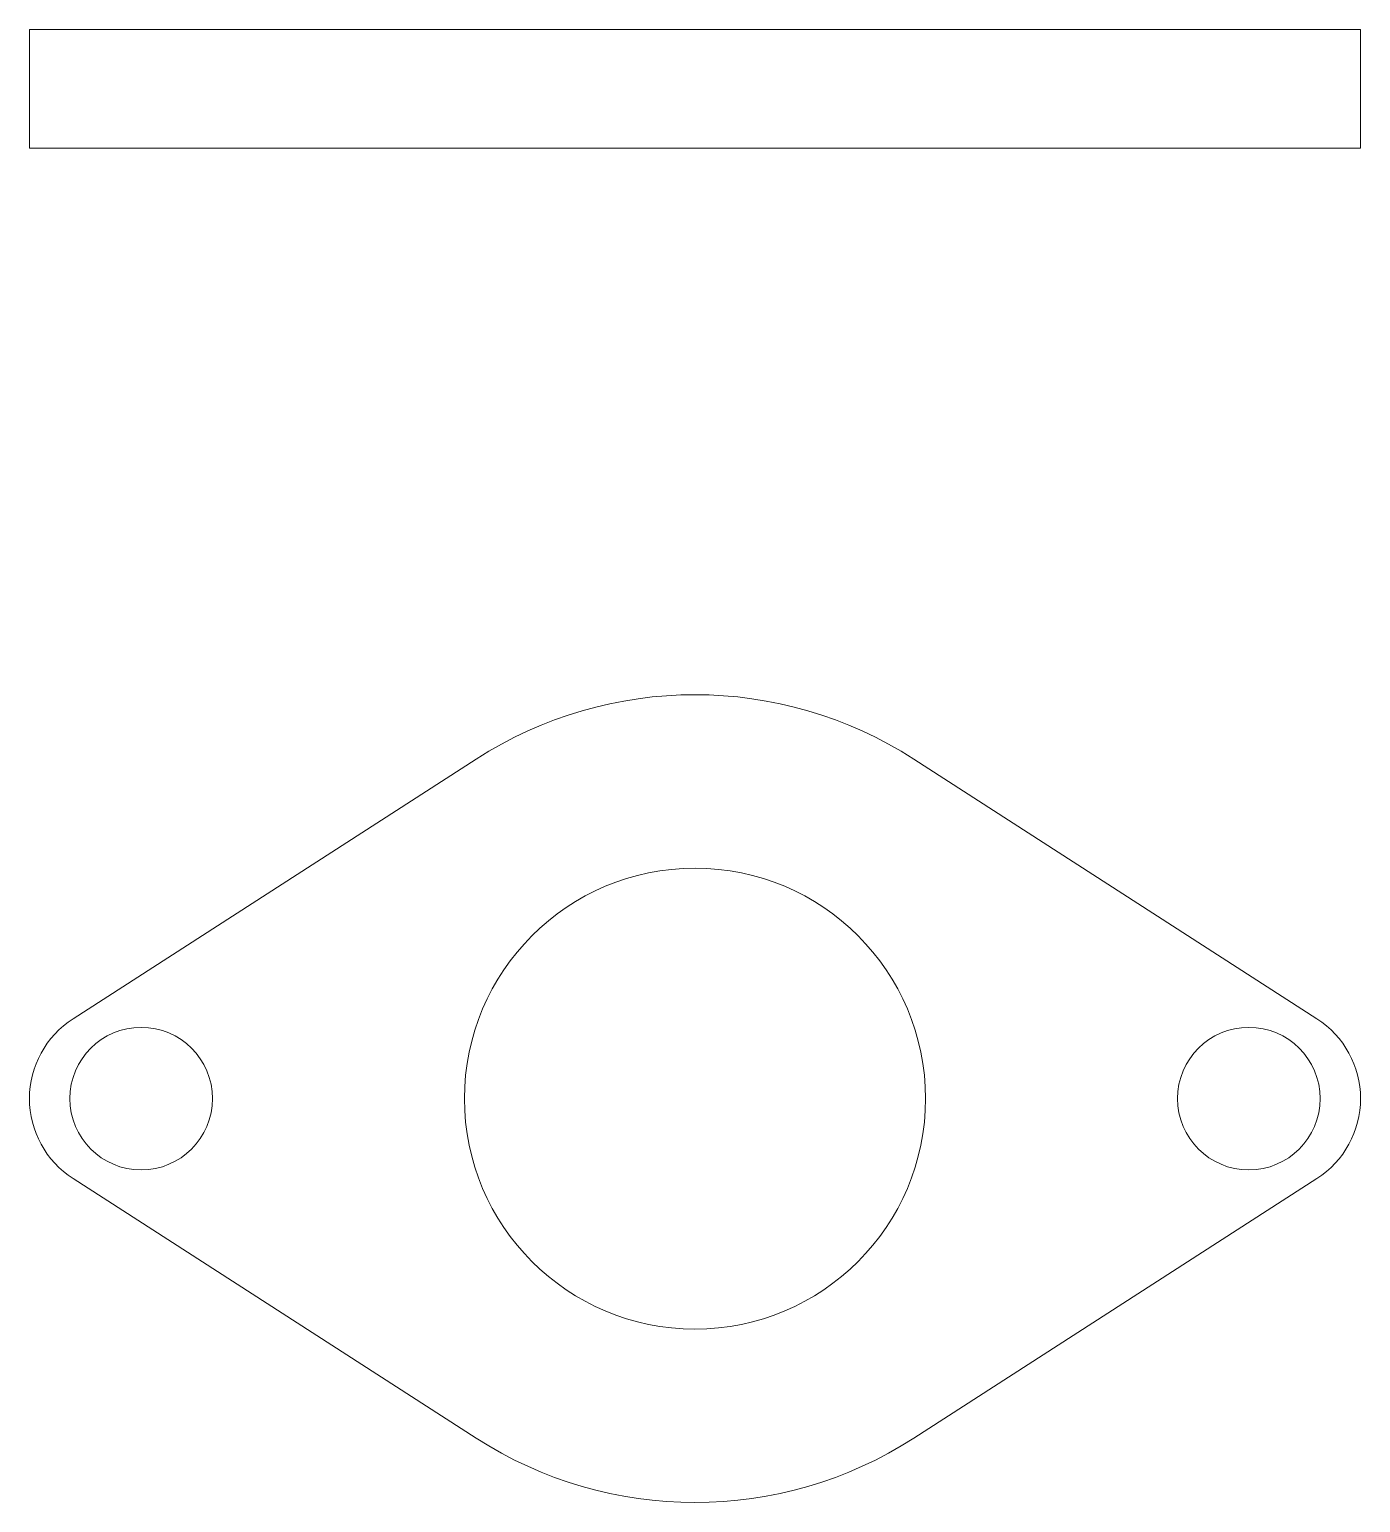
# Model space of a CAD drawing. Extents: x -28 to 28, y -17 to 45.
import ezdxf

# ---------------------------------------------------------------- set-up
doc = ezdxf.new("R2010")
doc.units = 0
doc.layers.add('base', color=7, linetype='CONTINUOUS', lineweight=0)
doc.layers.add('lateral', color=7, linetype='CONTINUOUS', lineweight=0)

msp = doc.modelspace()

# ---------------------------------------------------------------- linework, layer by layer
at = {"layer": 'base'}
for p, q in [((-26.167, 3.362), (-9.208, 14.29)), ((26.167, 3.362), (9.208, 14.29)), ((-26.167, -3.362), (-9.208, -14.29)), ((9.208, -14.29), (26.167, -3.362))]:
    msp.add_line(p, q, dxfattribs=at)
msp.add_circle((0, 0), 9.7, dxfattribs=at)
for centre, radius, start, end in [((0, 0), 17, 57.20283, 122.79717), ((-24, 0), 4, 122.79717, 237.20283), ((24, 0), 4, 302.79717, 57.20283), ((0, 0), 17, 237.20283, 302.79717)]:
    msp.add_arc(centre, radius, start, end, dxfattribs=at)
at = {"layer": 'lateral'}
for p, q in [((-28, 45), (28, 45)), ((-28, 40), (-28, 45)), ((28, 45), (28, 40)), ((28, 40), (-28, 40))]:
    msp.add_line(p, q, dxfattribs=at)
for centre in [(-23.3, 0), (23.3, 0)]:
    msp.add_circle(centre, 3, dxfattribs=at)

doc.saveas('drawing.dxf')
